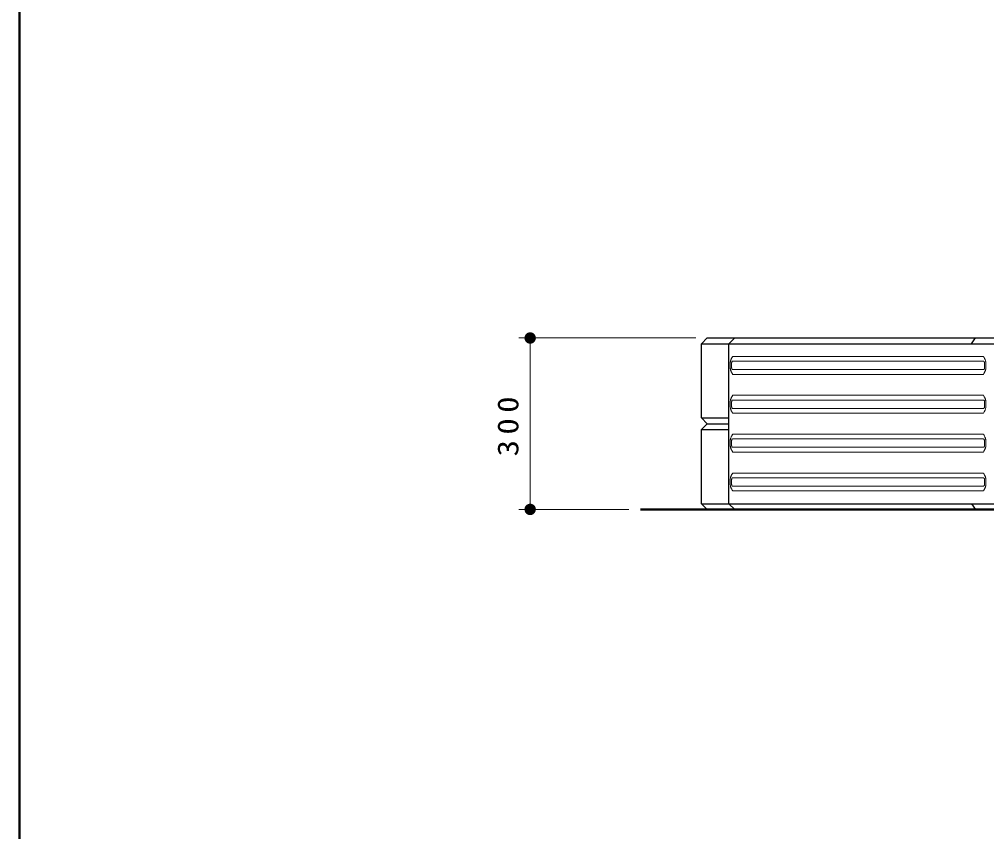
# Model space of a CAD drawing. Units: millimetres on the paper, with parts at other scales. Extents: x -385 to 0, y -12 to 267.
# Drawn here: x -385 to -300.4, y 59.4 to 130.4 of the extents above; entities that cross this region are included whole.
import ezdxf

# ---------------------------------------------------------------- set-up
doc = ezdxf.new("R2010")
doc.units = ezdxf.units.MM
doc.layers.add('1_20', color=131, linetype='Continuous', lineweight=13)
doc.layers.add('NAKAMURA図枠', color=7, linetype='Continuous', lineweight=13)
doc.styles.add('ＭＳ ゴシック', font='')
doc.styles.get('ＭＳ ゴシック').set_extended_font_data('MS Gothic')

# ---------------------------------------------------------------- blocks, each defined once
blk = doc.blocks.new('filled_dot')
at = {"color": 0, "linetype": 'Continuous', "lineweight": -2, "const_width": 1.25}
blk.add_lwpolyline([(-0.625, 0, 1), (0.625, 0, 1)], format="xyb", close=True, dxfattribs=at)

msp = doc.modelspace()

# ---------------------------------------------------------------- linework, layer by layer
at = {"layer": '1_20', "color": 7}
for p, q in [((-325.808, 102.547), (-341.308, 102.547)), ((-340.308, 87.547), (-340.308, 102.547)), ((-331.665, 87.547), (-341.308, 87.547))]:
    msp.add_line(p, q, dxfattribs=at)
at = {"layer": '1_20', "color": 7, "lineweight": 25}
for p, q in [((-325.308, 102.047), (-324.808, 102.547)), ((-324.808, 102.547), (-218.308, 102.547)), ((-322.931, 102.047), (-322.394, 102.547)), ((-301.681, 102.047), (-301.352, 102.547)), ((-325.308, 102.047), (-217.808, 102.047)), ((-325.308, 95.547), (-325.308, 102.047)), ((-322.931, 88.047), (-322.931, 102.047)), ((-325.308, 95.547), (-322.931, 95.547)), ((-325.308, 95.547), (-324.808, 95.047)), ((-325.308, 94.547), (-324.808, 95.047)), ((-324.808, 95.047), (-322.931, 95.047)), ((-325.308, 88.047), (-325.308, 94.547)), ((-325.308, 94.547), (-322.931, 94.547)), ((-325.308, 88.047), (-324.808, 87.547)), ((-325.308, 88.047), (-217.808, 88.047)), ((-322.931, 88.047), (-322.394, 87.547)), ((-301.681, 88.047), (-301.352, 87.547)), ((-324.808, 87.547), (-218.308, 87.547))]:
    msp.add_line(p, q, dxfattribs=at)
at = {"layer": '1_20'}
for p, q in [((-322.59, 100.899), (-322.597, 100.913)), ((-300.654, 100.932), (-322.585, 100.932)), ((-322.811, 100.097), (-322.811, 100.197)), ((-322.685, 100.097), (-322.685, 100.197)), ((-300.654, 100.512), (-322.585, 100.512)), ((-300.554, 100.197), (-300.554, 100.097)), ((-300.429, 100.197), (-300.429, 100.097)), ((-300.654, 99.782), (-322.585, 99.782)), ((-300.654, 99.363), (-322.585, 99.363)), ((-300.649, 99.395), (-300.643, 99.382)), ((-322.59, 97.499), (-322.597, 97.513)), ((-300.654, 97.532), (-322.585, 97.532)), ((-322.811, 96.697), (-322.811, 96.797)), ((-322.685, 96.697), (-322.685, 96.797)), ((-300.654, 97.112), (-322.585, 97.112)), ((-300.554, 96.797), (-300.554, 96.697)), ((-300.429, 96.797), (-300.429, 96.697)), ((-300.654, 96.382), (-322.585, 96.382)), ((-300.654, 95.963), (-322.585, 95.963)), ((-322.59, 94.099), (-322.597, 94.113)), ((-300.654, 94.132), (-322.585, 94.132)), ((-322.811, 93.297), (-322.811, 93.397)), ((-322.685, 93.297), (-322.685, 93.397)), ((-300.654, 93.712), (-322.585, 93.712)), ((-300.554, 93.397), (-300.554, 93.297)), ((-300.429, 93.397), (-300.429, 93.297)), ((-300.654, 92.982), (-322.585, 92.982)), ((-300.654, 92.563), (-322.585, 92.563)), ((-300.649, 92.595), (-300.643, 92.582)), ((-322.59, 90.697), (-322.597, 90.712)), ((-300.654, 90.732), (-322.585, 90.732)), ((-322.811, 89.897), (-322.811, 89.997)), ((-322.685, 89.897), (-322.685, 89.997)), ((-300.654, 90.312), (-322.585, 90.312)), ((-300.554, 89.997), (-300.554, 89.897)), ((-300.429, 89.997), (-300.429, 89.897)), ((-300.654, 89.582), (-322.585, 89.582)), ((-300.654, 89.163), (-322.585, 89.163)), ((-300.649, 89.195), (-300.643, 89.182))]:
    msp.add_line(p, q, dxfattribs=at)
at = {"layer": '1_20', "color": 2, "lineweight": 50}
msp.add_line((-330.665, 87.547), (-212.452, 87.547), dxfattribs=at)
at = {"layer": '1_20'}
for points in [[(-322.759, 100.589), (-322.746, 100.623), (-322.733, 100.655), (-322.72, 100.686), (-322.707, 100.714), (-322.693, 100.741), (-322.68, 100.767), (-322.664, 100.797), (-322.648, 100.825), (-322.627, 100.861), (-322.585, 100.932)], [(-300.654, 100.932), (-300.611, 100.859), (-300.594, 100.83), (-300.569, 100.785), (-300.55, 100.749), (-300.531, 100.711), (-300.518, 100.683), (-300.505, 100.653), (-300.493, 100.622), (-300.481, 100.589)], [(-322.811, 100.197), (-322.81, 100.241), (-322.809, 100.287), (-322.806, 100.333), (-322.802, 100.379), (-322.797, 100.424), (-322.79, 100.469), (-322.785, 100.492), (-322.78, 100.514), (-322.775, 100.535), (-322.77, 100.555), (-322.759, 100.589)], [(-322.759, 99.705), (-322.768, 99.734), (-322.776, 99.764), (-322.784, 99.795), (-322.788, 99.817), (-322.792, 99.839), (-322.799, 99.884), (-322.804, 99.93), (-322.807, 99.975), (-322.809, 100.006), (-322.81, 100.037), (-322.811, 100.097)], [(-322.685, 100.197), (-322.685, 100.237), (-322.684, 100.277), (-322.683, 100.308), (-322.681, 100.338), (-322.679, 100.37), (-322.675, 100.401), (-322.672, 100.421), (-322.669, 100.439), (-322.666, 100.454), (-322.662, 100.469)], [(-322.662, 99.826), (-322.668, 99.85), (-322.673, 99.876), (-322.677, 99.903), (-322.679, 99.924), (-322.681, 99.947), (-322.683, 99.982), (-322.684, 100.018), (-322.685, 100.058), (-322.685, 100.097)], [(-322.585, 100.512), (-322.599, 100.511), (-322.613, 100.507), (-322.627, 100.501), (-322.64, 100.492), (-322.652, 100.482), (-322.662, 100.469)], [(-300.577, 100.469), (-300.572, 100.445), (-300.567, 100.419), (-300.563, 100.392), (-300.561, 100.37), (-300.559, 100.348), (-300.557, 100.313), (-300.555, 100.277), (-300.554, 100.237), (-300.554, 100.197)], [(-300.554, 100.097), (-300.554, 100.058), (-300.555, 100.018), (-300.556, 99.987), (-300.558, 99.957), (-300.561, 99.925), (-300.564, 99.894), (-300.567, 99.874), (-300.57, 99.856), (-300.574, 99.841), (-300.577, 99.826)], [(-300.481, 100.589), (-300.471, 100.561), (-300.463, 100.531), (-300.456, 100.5), (-300.451, 100.478), (-300.447, 100.456), (-300.441, 100.41), (-300.436, 100.365), (-300.432, 100.32), (-300.431, 100.289), (-300.43, 100.258), (-300.429, 100.197)], [(-300.429, 100.097), (-300.429, 100.054), (-300.431, 100.008), (-300.433, 99.962), (-300.437, 99.916), (-300.443, 99.871), (-300.45, 99.826), (-300.454, 99.803), (-300.459, 99.78), (-300.464, 99.76), (-300.47, 99.74), (-300.481, 99.705)], [(-322.585, 99.363), (-322.629, 99.436), (-322.646, 99.465), (-322.671, 99.51), (-322.689, 99.546), (-322.708, 99.584), (-322.721, 99.612), (-322.734, 99.642), (-322.747, 99.673), (-322.759, 99.705)], [(-322.662, 99.826), (-322.654, 99.816), (-322.645, 99.807), (-322.636, 99.799), (-322.625, 99.793), (-322.615, 99.788), (-322.604, 99.785), (-322.595, 99.783), (-322.585, 99.782)], [(-300.481, 99.705), (-300.493, 99.671), (-300.506, 99.639), (-300.52, 99.609), (-300.533, 99.581), (-300.546, 99.553), (-300.559, 99.527), (-300.575, 99.498), (-300.591, 99.47), (-300.612, 99.433), (-300.654, 99.363)], [(-322.759, 97.189), (-322.746, 97.223), (-322.733, 97.255), (-322.72, 97.286), (-322.707, 97.314), (-322.693, 97.341), (-322.68, 97.367), (-322.664, 97.397), (-322.648, 97.425), (-322.627, 97.461), (-322.585, 97.532)], [(-300.654, 97.532), (-300.611, 97.459), (-300.578, 97.402), (-300.562, 97.371), (-300.54, 97.329), (-300.518, 97.283), (-300.499, 97.238), (-300.49, 97.214), (-300.481, 97.189)], [(-322.811, 96.797), (-322.81, 96.841), (-322.809, 96.887), (-322.806, 96.933), (-322.802, 96.979), (-322.797, 97.024), (-322.79, 97.069), (-322.785, 97.092), (-322.78, 97.114), (-322.775, 97.135), (-322.77, 97.155), (-322.759, 97.189)], [(-322.759, 96.305), (-322.768, 96.334), (-322.776, 96.364), (-322.784, 96.395), (-322.788, 96.417), (-322.792, 96.439), (-322.799, 96.484), (-322.804, 96.53), (-322.807, 96.575), (-322.809, 96.606), (-322.81, 96.637), (-322.811, 96.697)], [(-322.685, 96.797), (-322.685, 96.837), (-322.684, 96.877), (-322.683, 96.908), (-322.681, 96.938), (-322.679, 96.97), (-322.675, 97.001), (-322.672, 97.021), (-322.669, 97.039), (-322.666, 97.054), (-322.662, 97.069)], [(-322.662, 96.426), (-322.668, 96.45), (-322.673, 96.476), (-322.677, 96.503), (-322.679, 96.524), (-322.681, 96.547), (-322.683, 96.582), (-322.684, 96.618), (-322.685, 96.658), (-322.685, 96.697)], [(-322.585, 97.112), (-322.599, 97.111), (-322.613, 97.107), (-322.627, 97.101), (-322.64, 97.092), (-322.652, 97.082), (-322.662, 97.069)], [(-300.577, 97.069), (-300.571, 97.043), (-300.566, 97.016), (-300.562, 96.987), (-300.56, 96.964), (-300.558, 96.94), (-300.556, 96.891), (-300.554, 96.844), (-300.554, 96.797)], [(-300.554, 96.697), (-300.555, 96.636), (-300.556, 96.606), (-300.557, 96.576), (-300.559, 96.547), (-300.561, 96.519), (-300.565, 96.486), (-300.571, 96.455), (-300.577, 96.426)], [(-300.481, 97.189), (-300.469, 97.153), (-300.459, 97.114), (-300.451, 97.075), (-300.446, 97.05), (-300.443, 97.025), (-300.437, 96.975), (-300.432, 96.922), (-300.43, 96.868), (-300.429, 96.833), (-300.429, 96.797)], [(-300.429, 96.697), (-300.429, 96.672), (-300.43, 96.616), (-300.433, 96.56), (-300.436, 96.532), (-300.438, 96.504), (-300.441, 96.479), (-300.445, 96.455), (-300.45, 96.422), (-300.457, 96.39), (-300.464, 96.359), (-300.472, 96.332), (-300.481, 96.305)], [(-322.585, 95.963), (-322.629, 96.036), (-322.646, 96.065), (-322.671, 96.11), (-322.689, 96.146), (-322.708, 96.184), (-322.721, 96.212), (-322.734, 96.242), (-322.747, 96.273), (-322.759, 96.305)], [(-322.662, 96.426), (-322.654, 96.416), (-322.645, 96.407), (-322.636, 96.399), (-322.625, 96.393), (-322.615, 96.388), (-322.604, 96.385), (-322.595, 96.383), (-322.585, 96.382)], [(-300.481, 96.305), (-300.497, 96.263), (-300.508, 96.234), (-300.52, 96.208), (-300.532, 96.182), (-300.556, 96.135), (-300.571, 96.105), (-300.587, 96.076), (-300.608, 96.04), (-300.654, 95.963)], [(-322.759, 93.789), (-322.746, 93.823), (-322.733, 93.855), (-322.72, 93.886), (-322.707, 93.914), (-322.693, 93.941), (-322.68, 93.967), (-322.664, 93.997), (-322.648, 94.025), (-322.627, 94.061), (-322.585, 94.132)], [(-300.654, 94.132), (-300.611, 94.059), (-300.594, 94.03), (-300.569, 93.985), (-300.55, 93.949), (-300.531, 93.911), (-300.518, 93.883), (-300.505, 93.853), (-300.493, 93.822), (-300.481, 93.789)], [(-322.811, 93.397), (-322.81, 93.441), (-322.809, 93.487), (-322.806, 93.533), (-322.802, 93.579), (-322.797, 93.624), (-322.79, 93.669), (-322.785, 93.692), (-322.78, 93.714), (-322.775, 93.735), (-322.77, 93.755), (-322.759, 93.789)], [(-322.759, 92.905), (-322.768, 92.934), (-322.776, 92.964), (-322.784, 92.995), (-322.788, 93.017), (-322.792, 93.039), (-322.799, 93.084), (-322.804, 93.13), (-322.807, 93.175), (-322.809, 93.206), (-322.81, 93.237), (-322.811, 93.297)], [(-322.685, 93.397), (-322.685, 93.437), (-322.684, 93.477), (-322.683, 93.508), (-322.681, 93.538), (-322.679, 93.57), (-322.675, 93.601), (-322.672, 93.621), (-322.669, 93.639), (-322.666, 93.654), (-322.662, 93.669)], [(-322.662, 93.026), (-322.668, 93.05), (-322.673, 93.076), (-322.677, 93.103), (-322.679, 93.124), (-322.681, 93.147), (-322.683, 93.182), (-322.684, 93.218), (-322.685, 93.258), (-322.685, 93.297)], [(-322.585, 93.712), (-322.599, 93.711), (-322.613, 93.707), (-322.627, 93.701), (-322.64, 93.692), (-322.652, 93.682), (-322.662, 93.669)], [(-300.577, 93.669), (-300.572, 93.645), (-300.567, 93.619), (-300.563, 93.592), (-300.561, 93.57), (-300.559, 93.548), (-300.557, 93.513), (-300.555, 93.477), (-300.554, 93.437), (-300.554, 93.397)], [(-300.554, 93.297), (-300.554, 93.258), (-300.555, 93.218), (-300.556, 93.187), (-300.558, 93.157), (-300.561, 93.125), (-300.564, 93.094), (-300.567, 93.074), (-300.57, 93.056), (-300.574, 93.041), (-300.577, 93.026)], [(-300.481, 93.789), (-300.471, 93.761), (-300.463, 93.731), (-300.456, 93.7), (-300.451, 93.678), (-300.447, 93.656), (-300.441, 93.61), (-300.436, 93.565), (-300.432, 93.52), (-300.431, 93.489), (-300.43, 93.458), (-300.429, 93.397)], [(-300.429, 93.297), (-300.429, 93.254), (-300.431, 93.208), (-300.433, 93.162), (-300.437, 93.116), (-300.443, 93.071), (-300.45, 93.026), (-300.454, 93.003), (-300.459, 92.98), (-300.464, 92.96), (-300.47, 92.94), (-300.481, 92.905)], [(-322.585, 92.563), (-322.629, 92.636), (-322.646, 92.665), (-322.671, 92.71), (-322.689, 92.746), (-322.708, 92.784), (-322.721, 92.812), (-322.734, 92.842), (-322.747, 92.873), (-322.759, 92.905)], [(-322.662, 93.026), (-322.654, 93.016), (-322.645, 93.007), (-322.636, 92.999), (-322.625, 92.993), (-322.615, 92.988), (-322.604, 92.985), (-322.595, 92.983), (-322.585, 92.982)], [(-300.481, 92.905), (-300.493, 92.871), (-300.506, 92.839), (-300.52, 92.809), (-300.533, 92.781), (-300.546, 92.753), (-300.559, 92.727), (-300.575, 92.698), (-300.591, 92.67), (-300.612, 92.633), (-300.654, 92.563)], [(-322.759, 90.389), (-322.746, 90.423), (-322.733, 90.455), (-322.72, 90.486), (-322.707, 90.514), (-322.693, 90.541), (-322.68, 90.567), (-322.664, 90.597), (-322.648, 90.625), (-322.627, 90.661), (-322.585, 90.732)], [(-300.654, 90.732), (-300.611, 90.659), (-300.594, 90.63), (-300.569, 90.585), (-300.55, 90.549), (-300.531, 90.511), (-300.518, 90.483), (-300.505, 90.453), (-300.493, 90.422), (-300.481, 90.389)], [(-322.811, 89.997), (-322.81, 90.041), (-322.809, 90.087), (-322.806, 90.133), (-322.802, 90.179), (-322.797, 90.224), (-322.79, 90.269), (-322.785, 90.292), (-322.78, 90.314), (-322.775, 90.335), (-322.77, 90.355), (-322.759, 90.389)], [(-322.759, 89.505), (-322.768, 89.534), (-322.776, 89.564), (-322.784, 89.595), (-322.788, 89.617), (-322.792, 89.639), (-322.799, 89.684), (-322.804, 89.73), (-322.807, 89.775), (-322.809, 89.806), (-322.81, 89.837), (-322.811, 89.897)], [(-322.685, 89.997), (-322.685, 90.037), (-322.684, 90.077), (-322.683, 90.108), (-322.681, 90.138), (-322.679, 90.17), (-322.675, 90.201), (-322.672, 90.221), (-322.669, 90.239), (-322.666, 90.254), (-322.662, 90.269)], [(-322.662, 89.626), (-322.668, 89.65), (-322.673, 89.676), (-322.677, 89.703), (-322.679, 89.724), (-322.681, 89.747), (-322.683, 89.782), (-322.684, 89.818), (-322.685, 89.858), (-322.685, 89.897)], [(-300.577, 90.269), (-300.572, 90.245), (-300.567, 90.219), (-300.563, 90.192), (-300.561, 90.17), (-300.559, 90.148), (-300.557, 90.113), (-300.555, 90.077), (-300.554, 90.037), (-300.554, 89.997)], [(-300.554, 89.897), (-300.554, 89.858), (-300.555, 89.818), (-300.556, 89.787), (-300.558, 89.757), (-300.561, 89.725), (-300.564, 89.694), (-300.567, 89.674), (-300.57, 89.656), (-300.574, 89.641), (-300.577, 89.626)], [(-300.481, 90.389), (-300.471, 90.361), (-300.463, 90.331), (-300.456, 90.3), (-300.451, 90.278), (-300.447, 90.256), (-300.441, 90.21), (-300.436, 90.165), (-300.432, 90.12), (-300.431, 90.089), (-300.43, 90.058), (-300.429, 89.997)], [(-300.429, 89.897), (-300.429, 89.854), (-300.431, 89.808), (-300.433, 89.762), (-300.437, 89.716), (-300.443, 89.671), (-300.45, 89.626), (-300.454, 89.603), (-300.459, 89.58), (-300.464, 89.56), (-300.47, 89.54), (-300.481, 89.505)], [(-322.585, 89.163), (-322.629, 89.236), (-322.646, 89.265), (-322.671, 89.31), (-322.69, 89.346), (-322.708, 89.384), (-322.721, 89.412), (-322.734, 89.442), (-322.747, 89.473), (-322.759, 89.505)], [(-300.481, 89.505), (-300.493, 89.471), (-300.506, 89.439), (-300.52, 89.409), (-300.533, 89.381), (-300.546, 89.353), (-300.559, 89.327), (-300.575, 89.298), (-300.591, 89.27), (-300.612, 89.233), (-300.654, 89.163)]]:
    msp.add_lwpolyline(points, dxfattribs=at)
for points in [[(-300.577, 100.469), (-300.579, 100.471), (-300.581, 100.473), (-300.583, 100.476), (-300.585, 100.478), (-300.587, 100.48), (-300.59, 100.482), (-300.592, 100.485), (-300.594, 100.487), (-300.596, 100.489), (-300.598, 100.491), (-300.601, 100.493), (-300.603, 100.495), (-300.605, 100.497), (-300.608, 100.498), (-300.611, 100.5), (-300.613, 100.501), (-300.616, 100.503), (-300.619, 100.504), (-300.622, 100.505), (-300.625, 100.506), (-300.628, 100.507), (-300.63, 100.508), (-300.633, 100.509), (-300.636, 100.509), (-300.639, 100.51), (-300.642, 100.51), (-300.645, 100.511), (-300.648, 100.511), (-300.651, 100.512), (-300.654, 100.512)], [(-300.654, 99.782), (-300.651, 99.783), (-300.648, 99.783), (-300.645, 99.784), (-300.642, 99.784), (-300.639, 99.785), (-300.636, 99.786), (-300.633, 99.786), (-300.63, 99.787), (-300.628, 99.788), (-300.625, 99.789), (-300.622, 99.79), (-300.619, 99.791), (-300.616, 99.792), (-300.613, 99.793), (-300.611, 99.795), (-300.608, 99.796), (-300.605, 99.798), (-300.603, 99.8), (-300.601, 99.802), (-300.598, 99.804), (-300.596, 99.806), (-300.594, 99.808), (-300.592, 99.81), (-300.59, 99.812), (-300.587, 99.815), (-300.585, 99.817), (-300.583, 99.819), (-300.581, 99.821), (-300.579, 99.824), (-300.577, 99.826)], [(-300.577, 97.069), (-300.579, 97.071), (-300.581, 97.073), (-300.583, 97.076), (-300.585, 97.078), (-300.587, 97.08), (-300.59, 97.082), (-300.592, 97.085), (-300.594, 97.087), (-300.596, 97.089), (-300.598, 97.091), (-300.601, 97.093), (-300.603, 97.095), (-300.605, 97.097), (-300.608, 97.098), (-300.611, 97.1), (-300.613, 97.101), (-300.616, 97.103), (-300.619, 97.104), (-300.622, 97.105), (-300.625, 97.106), (-300.628, 97.107), (-300.63, 97.108), (-300.633, 97.109), (-300.636, 97.109), (-300.639, 97.11), (-300.642, 97.11), (-300.645, 97.111), (-300.648, 97.111), (-300.651, 97.112), (-300.654, 97.112)], [(-300.654, 96.382), (-300.651, 96.383), (-300.648, 96.383), (-300.645, 96.384), (-300.642, 96.384), (-300.639, 96.385), (-300.636, 96.386), (-300.633, 96.386), (-300.63, 96.387), (-300.628, 96.388), (-300.625, 96.389), (-300.622, 96.39), (-300.619, 96.391), (-300.616, 96.392), (-300.613, 96.393), (-300.611, 96.395), (-300.608, 96.396), (-300.605, 96.398), (-300.603, 96.4), (-300.601, 96.402), (-300.598, 96.404), (-300.596, 96.406), (-300.594, 96.408), (-300.592, 96.41), (-300.59, 96.412), (-300.587, 96.415), (-300.585, 96.417), (-300.583, 96.419), (-300.581, 96.421), (-300.579, 96.424), (-300.577, 96.426)], [(-300.577, 93.669), (-300.579, 93.671), (-300.581, 93.673), (-300.583, 93.676), (-300.585, 93.678), (-300.587, 93.68), (-300.59, 93.682), (-300.592, 93.685), (-300.594, 93.687), (-300.596, 93.689), (-300.598, 93.691), (-300.601, 93.693), (-300.603, 93.695), (-300.605, 93.697), (-300.608, 93.698), (-300.611, 93.7), (-300.613, 93.701), (-300.616, 93.703), (-300.619, 93.704), (-300.622, 93.705), (-300.625, 93.706), (-300.628, 93.707), (-300.63, 93.708), (-300.633, 93.709), (-300.636, 93.709), (-300.639, 93.71), (-300.642, 93.71), (-300.645, 93.711), (-300.648, 93.711), (-300.651, 93.712), (-300.654, 93.712)], [(-300.654, 92.982), (-300.651, 92.983), (-300.648, 92.983), (-300.645, 92.984), (-300.642, 92.984), (-300.639, 92.985), (-300.636, 92.986), (-300.633, 92.986), (-300.63, 92.987), (-300.628, 92.988), (-300.625, 92.989), (-300.622, 92.99), (-300.619, 92.991), (-300.616, 92.992), (-300.613, 92.993), (-300.611, 92.995), (-300.608, 92.996), (-300.605, 92.998), (-300.603, 93), (-300.601, 93.002), (-300.598, 93.004), (-300.596, 93.006), (-300.594, 93.008), (-300.592, 93.01), (-300.59, 93.012), (-300.587, 93.015), (-300.585, 93.017), (-300.583, 93.019), (-300.581, 93.021), (-300.579, 93.024), (-300.577, 93.026)], [(-322.585, 90.312), (-322.588, 90.312), (-322.591, 90.311), (-322.594, 90.311), (-322.597, 90.31), (-322.6, 90.31), (-322.603, 90.309), (-322.606, 90.309), (-322.609, 90.308), (-322.612, 90.307), (-322.615, 90.306), (-322.618, 90.305), (-322.621, 90.304), (-322.623, 90.303), (-322.626, 90.301), (-322.629, 90.3), (-322.631, 90.298), (-322.634, 90.297), (-322.636, 90.295), (-322.639, 90.293), (-322.641, 90.291), (-322.643, 90.289), (-322.646, 90.287), (-322.648, 90.285), (-322.65, 90.282), (-322.652, 90.28), (-322.654, 90.278), (-322.656, 90.276), (-322.658, 90.273), (-322.66, 90.271), (-322.662, 90.269)], [(-300.577, 90.269), (-300.579, 90.271), (-300.581, 90.273), (-300.583, 90.276), (-300.585, 90.278), (-300.587, 90.28), (-300.59, 90.282), (-300.592, 90.285), (-300.594, 90.287), (-300.596, 90.289), (-300.598, 90.291), (-300.601, 90.293), (-300.603, 90.295), (-300.605, 90.297), (-300.608, 90.298), (-300.611, 90.3), (-300.613, 90.301), (-300.616, 90.303), (-300.619, 90.304), (-300.622, 90.305), (-300.625, 90.306), (-300.628, 90.307), (-300.63, 90.308), (-300.633, 90.309), (-300.636, 90.309), (-300.639, 90.31), (-300.642, 90.31), (-300.645, 90.311), (-300.648, 90.311), (-300.651, 90.312), (-300.654, 90.312)], [(-322.662, 89.626), (-322.66, 89.624), (-322.658, 89.621), (-322.656, 89.619), (-322.654, 89.617), (-322.652, 89.615), (-322.65, 89.612), (-322.648, 89.61), (-322.646, 89.608), (-322.643, 89.606), (-322.641, 89.604), (-322.639, 89.602), (-322.636, 89.6), (-322.634, 89.598), (-322.631, 89.596), (-322.629, 89.595), (-322.626, 89.593), (-322.623, 89.592), (-322.621, 89.591), (-322.618, 89.59), (-322.615, 89.589), (-322.612, 89.588), (-322.609, 89.587), (-322.606, 89.586), (-322.603, 89.586), (-322.6, 89.585), (-322.597, 89.584), (-322.594, 89.584), (-322.591, 89.583), (-322.588, 89.583), (-322.585, 89.582)], [(-300.654, 89.582), (-300.651, 89.583), (-300.648, 89.583), (-300.645, 89.584), (-300.642, 89.584), (-300.639, 89.585), (-300.636, 89.586), (-300.633, 89.586), (-300.63, 89.587), (-300.628, 89.588), (-300.625, 89.589), (-300.622, 89.59), (-300.619, 89.591), (-300.616, 89.592), (-300.613, 89.593), (-300.611, 89.595), (-300.608, 89.596), (-300.605, 89.598), (-300.603, 89.6), (-300.601, 89.602), (-300.598, 89.604), (-300.596, 89.606), (-300.594, 89.608), (-300.592, 89.61), (-300.59, 89.612), (-300.587, 89.615), (-300.585, 89.617), (-300.583, 89.619), (-300.581, 89.621), (-300.579, 89.624), (-300.577, 89.626)]]:
    msp.add_open_spline(points, degree=3, knots=[0, 0, 0, 0, 1, 1, 1, 2, 2, 2, 3, 3, 3, 4, 4, 4, 5, 5, 5, 6, 6, 6, 7, 7, 7, 8, 8, 8, 9, 9, 9, 10, 10, 10, 10], dxfattribs=at)
at = {"layer": 'NAKAMURA図枠', "lineweight": 50}
msp.add_line((-385, 267), (-385, 0), dxfattribs=at)

# ---------------------------------------------------------------- block references
at = {"layer": '1_20', "color": 7, "xscale": 0.4, "yscale": 0.4}
for p, rotation in [((-340.308, 102.547), 270), ((-340.308, 87.547), 90)]:
    msp.add_blockref('filled_dot', p, dxfattribs=dict(at, rotation=rotation))

# ---------------------------------------------------------------- texts
at = {"layer": '1_20', "color": 7, "insert": (-341.308, 95.047), "char_height": 1.833, "attachment_point": 8, "rotation": 90, "style": 'ＭＳ ゴシック'}
msp.add_mtext('\\T1.33;\\W1.15;300', dxfattribs=at)

doc.saveas('drawing.dxf')
